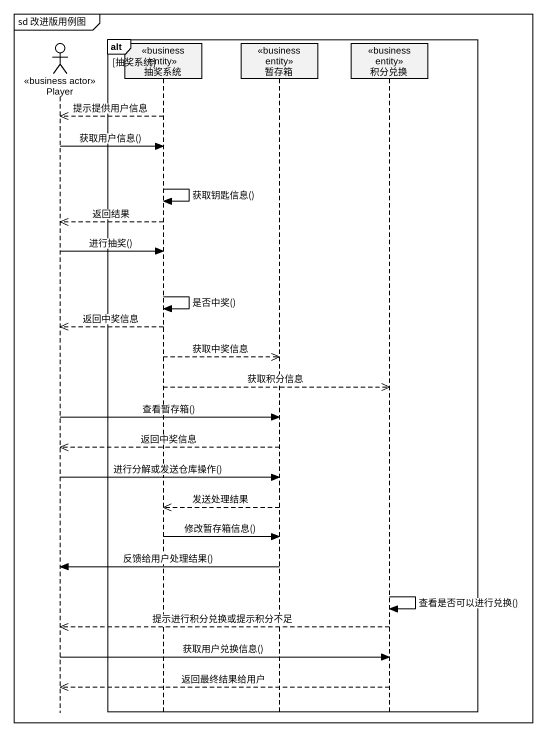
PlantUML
@startuml
mainframe sd 改进版用例图
hide footbox
actor Player <<business actor>>
participant 抽奖系统 <<business entity>>
participant 暂存箱 <<business entity>>
participant 积分兑换 <<business entity>>

alt 抽奖系统
  抽奖系统 -->> Player : 提示提供用户信息
  Player -> 抽奖系统 : 获取用户信息()
  抽奖系统 -> 抽奖系统 : 获取钥匙信息()
  抽奖系统 -->> Player : 返回结果
  Player -> 抽奖系统 : 进行抽奖()
  抽奖系统 -> 抽奖系统 : 是否中奖()
  抽奖系统 -->> Player : 返回中奖信息
  抽奖系统 -->> 暂存箱 : 获取中奖信息
  抽奖系统 -->> 积分兑换 : 获取积分信息
  Player -> 暂存箱 : 查看暂存箱()
  暂存箱 -->> Player : 返回中奖信息
  Player -> 暂存箱 : 进行分解或发送仓库操作()
  暂存箱 -->> 抽奖系统 : 发送处理结果
  抽奖系统 -> 暂存箱 : 修改暂存箱信息()
  暂存箱 -> Player : 反馈给用户处理结果()
  积分兑换 -> 积分兑换 : 查看是否可以进行兑换()
  积分兑换 -->> Player : 提示进行积分兑换或提示积分不足
  Player -> 积分兑换 : 获取用户兑换信息()
  积分兑换 -->> Player : 返回最终结果给用户
end
@enduml
